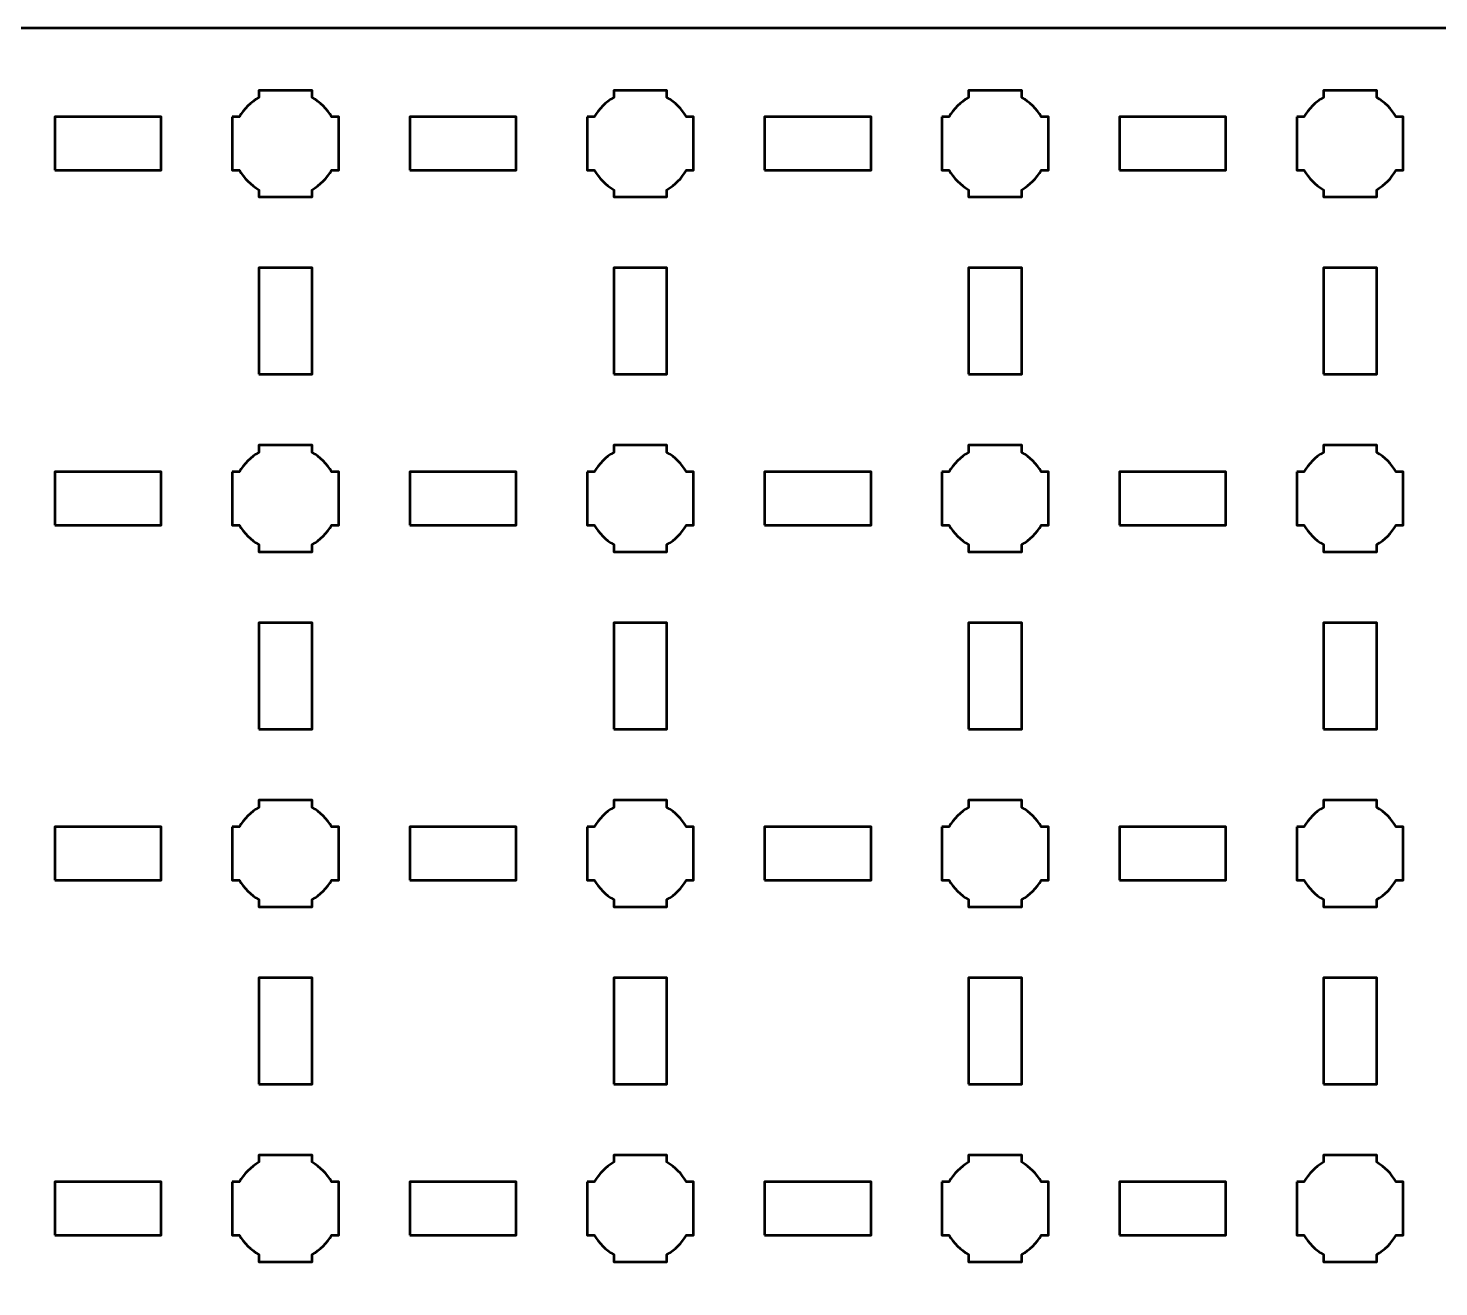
# Model space of a CAD drawing. Header units: centimetres. Extents: x -40.1 to 19.1, y -44.5 to 14.8.
# Drawn here: x -18.95 to -11, y 7.71 to 14.8 of the extents above; entities that cross this region are included whole.
import ezdxf

# ---------------------------------------------------------------- set-up
doc = ezdxf.new("R2010")
doc.units = ezdxf.units.CM
doc.header["$MEASUREMENT"] = 0
doc.layers.add('Layer 1', color=7, linetype='Continuous')

msp = doc.modelspace()

# ---------------------------------------------------------------- linework, layer by layer
at = {"layer": 'Layer 1', "lineweight": 53}
for points in [[(-18.8, 14), (-18.2, 14), (-18.2, 14.3), (-18.8, 14.3), (-18.8, 14)], [(-16.8, 14), (-16.2, 14), (-16.2, 14.3), (-16.8, 14.3), (-16.8, 14)], [(-14.8, 14), (-14.2, 14), (-14.2, 14.3), (-14.8, 14.3), (-14.8, 14)], [(-12.8, 14), (-12.2, 14), (-12.2, 14.3), (-12.8, 14.3), (-12.8, 14)], [(-17.65, 12.85), (-17.35, 12.85), (-17.35, 13.45), (-17.65, 13.45), (-17.65, 12.85)], [(-15.65, 12.85), (-15.35, 12.85), (-15.35, 13.45), (-15.65, 13.45), (-15.65, 12.85)], [(-13.65, 12.85), (-13.35, 12.85), (-13.35, 13.45), (-13.65, 13.45), (-13.65, 12.85)], [(-11.65, 12.85), (-11.35, 12.85), (-11.35, 13.45), (-11.65, 13.45), (-11.65, 12.85)], [(-18.8, 12), (-18.2, 12), (-18.2, 12.3), (-18.8, 12.3), (-18.8, 12)], [(-16.8, 12), (-16.2, 12), (-16.2, 12.3), (-16.8, 12.3), (-16.8, 12)], [(-14.8, 12), (-14.2, 12), (-14.2, 12.3), (-14.8, 12.3), (-14.8, 12)], [(-12.8, 12), (-12.2, 12), (-12.2, 12.3), (-12.8, 12.3), (-12.8, 12)], [(-17.65, 10.85), (-17.35, 10.85), (-17.35, 11.45), (-17.65, 11.45), (-17.65, 10.85)], [(-15.65, 10.85), (-15.35, 10.85), (-15.35, 11.45), (-15.65, 11.45), (-15.65, 10.85)], [(-13.65, 10.85), (-13.35, 10.85), (-13.35, 11.45), (-13.65, 11.45), (-13.65, 10.85)], [(-11.65, 10.85), (-11.35, 10.85), (-11.35, 11.45), (-11.65, 11.45), (-11.65, 10.85)], [(-18.8, 10), (-18.2, 10), (-18.2, 10.3), (-18.8, 10.3), (-18.8, 10)], [(-16.8, 10), (-16.2, 10), (-16.2, 10.3), (-16.8, 10.3), (-16.8, 10)], [(-14.8, 10), (-14.2, 10), (-14.2, 10.3), (-14.8, 10.3), (-14.8, 10)], [(-12.8, 10), (-12.2, 10), (-12.2, 10.3), (-12.8, 10.3), (-12.8, 10)], [(-17.65, 8.85), (-17.35, 8.85), (-17.35, 9.45), (-17.65, 9.45), (-17.65, 8.85)], [(-15.65, 8.85), (-15.35, 8.85), (-15.35, 9.45), (-15.65, 9.45), (-15.65, 8.85)], [(-13.65, 8.85), (-13.35, 8.85), (-13.35, 9.45), (-13.65, 9.45), (-13.65, 8.85)], [(-11.65, 8.85), (-11.35, 8.85), (-11.35, 9.45), (-11.65, 9.45), (-11.65, 8.85)], [(-18.8, 8), (-18.2, 8), (-18.2, 8.3), (-18.8, 8.3), (-18.8, 8)], [(-16.8, 8), (-16.2, 8), (-16.2, 8.3), (-16.8, 8.3), (-16.8, 8)], [(-14.8, 8), (-14.2, 8), (-14.2, 8.3), (-14.8, 8.3), (-14.8, 8)], [(-12.8, 8), (-12.2, 8), (-12.2, 8.3), (-12.8, 8.3), (-12.8, 8)]]:
    msp.add_lwpolyline(points, close=True, dxfattribs=at)
for points, knots in [([(-40.15, -44), (-40.15, -44), (-40.15, 14.3), (-40.15, 14.3), (-40.15, 14.3), (-40.15, 14.57609), (-39.92609, 14.8), (-39.65, 14.8), (-39.65, 14.8), (-39.65, 14.8), (18.65, 14.8), (18.65, 14.8), (18.65, 14.8), (18.92609, 14.8), (19.15, 14.57609), (19.15, 14.3), (19.15, 14.3), (19.15, 14.3), (19.15, -44), (19.15, -44), (19.15, -44), (19.15, -44.27609), (18.92609, -44.5), (18.65, -44.5), (18.65, -44.5), (18.65, -44.5), (-39.65, -44.5), (-39.65, -44.5), (-39.65, -44.5), (-39.92609, -44.5), (-40.15, -44.27609), (-40.15, -44)], [0, 0, 0, 0, 0.125, 0.125, 0.125, 0.125, 0.25, 0.25, 0.25, 0.25, 0.375, 0.375, 0.375, 0.375, 0.5, 0.5, 0.5, 0.5, 0.625, 0.625, 0.625, 0.625, 0.75, 0.75, 0.75, 0.75, 0.875, 0.875, 0.875, 0.875, 1, 1, 1, 1]), ([(-17.8, 14.3), (-17.8, 14.3), (-17.75985, 14.3), (-17.75985, 14.3), (-17.75985, 14.3), (-17.7335, 14.34553), (-17.69553, 14.3835), (-17.65, 14.40985), (-17.65, 14.40985), (-17.65, 14.40985), (-17.65, 14.45), (-17.65, 14.45), (-17.65, 14.45), (-17.65, 14.45), (-17.5, 14.45), (-17.5, 14.45), (-17.5, 14.45), (-17.5, 14.45), (-17.35, 14.45), (-17.35, 14.45), (-17.35, 14.45), (-17.35, 14.45), (-17.35, 14.40985), (-17.35, 14.40985), (-17.35, 14.40985), (-17.30447, 14.3835), (-17.2665, 14.34553), (-17.24015, 14.3), (-17.24015, 14.3), (-17.24015, 14.3), (-17.2, 14.3), (-17.2, 14.3), (-17.2, 14.3), (-17.2, 14.3), (-17.2, 14.15), (-17.2, 14.15), (-17.2, 14.15), (-17.2, 14.15), (-17.2, 14), (-17.2, 14), (-17.2, 14), (-17.2, 14), (-17.24015, 14), (-17.24015, 14), (-17.24015, 14), (-17.2665, 13.95447), (-17.30447, 13.9165), (-17.35, 13.89015), (-17.35, 13.89015), (-17.35, 13.89015), (-17.35, 13.85), (-17.35, 13.85), (-17.35, 13.85), (-17.35, 13.85), (-17.5, 13.85), (-17.5, 13.85), (-17.5, 13.85), (-17.5, 13.85), (-17.65, 13.85), (-17.65, 13.85), (-17.65, 13.85), (-17.65, 13.85), (-17.65, 13.89015), (-17.65, 13.89015), (-17.65, 13.89015), (-17.69553, 13.9165), (-17.7335, 13.95447), (-17.75985, 14), (-17.75985, 14), (-17.75985, 14), (-17.8, 14), (-17.8, 14), (-17.8, 14), (-17.8, 14), (-17.8, 14.15), (-17.8, 14.15), (-17.8, 14.15), (-17.8, 14.15), (-17.8, 14.3), (-17.8, 14.3)], [0, 0, 0, 0, 0.05, 0.05, 0.05, 0.05, 0.1, 0.1, 0.1, 0.1, 0.15, 0.15, 0.15, 0.15, 0.2, 0.2, 0.2, 0.2, 0.25, 0.25, 0.25, 0.25, 0.3, 0.3, 0.3, 0.3, 0.35, 0.35, 0.35, 0.35, 0.4, 0.4, 0.4, 0.4, 0.45, 0.45, 0.45, 0.45, 0.5, 0.5, 0.5, 0.5, 0.55, 0.55, 0.55, 0.55, 0.6, 0.6, 0.6, 0.6, 0.65, 0.65, 0.65, 0.65, 0.7, 0.7, 0.7, 0.7, 0.75, 0.75, 0.75, 0.75, 0.8, 0.8, 0.8, 0.8, 0.85, 0.85, 0.85, 0.85, 0.9, 0.9, 0.9, 0.9, 0.95, 0.95, 0.95, 0.95, 1, 1, 1, 1]), ([(-15.8, 14.3), (-15.8, 14.3), (-15.75985, 14.3), (-15.75985, 14.3), (-15.75985, 14.3), (-15.7335, 14.34553), (-15.69553, 14.3835), (-15.65, 14.40985), (-15.65, 14.40985), (-15.65, 14.40985), (-15.65, 14.45), (-15.65, 14.45), (-15.65, 14.45), (-15.65, 14.45), (-15.5, 14.45), (-15.5, 14.45), (-15.5, 14.45), (-15.5, 14.45), (-15.35, 14.45), (-15.35, 14.45), (-15.35, 14.45), (-15.35, 14.45), (-15.35, 14.40985), (-15.35, 14.40985), (-15.35, 14.40985), (-15.30447, 14.3835), (-15.2665, 14.34553), (-15.24015, 14.3), (-15.24015, 14.3), (-15.24015, 14.3), (-15.2, 14.3), (-15.2, 14.3), (-15.2, 14.3), (-15.2, 14.3), (-15.2, 14.15), (-15.2, 14.15), (-15.2, 14.15), (-15.2, 14.15), (-15.2, 14), (-15.2, 14), (-15.2, 14), (-15.2, 14), (-15.24015, 14), (-15.24015, 14), (-15.24015, 14), (-15.2665, 13.95447), (-15.30447, 13.9165), (-15.35, 13.89015), (-15.35, 13.89015), (-15.35, 13.89015), (-15.35, 13.85), (-15.35, 13.85), (-15.35, 13.85), (-15.35, 13.85), (-15.5, 13.85), (-15.5, 13.85), (-15.5, 13.85), (-15.5, 13.85), (-15.65, 13.85), (-15.65, 13.85), (-15.65, 13.85), (-15.65, 13.85), (-15.65, 13.89015), (-15.65, 13.89015), (-15.65, 13.89015), (-15.69553, 13.9165), (-15.7335, 13.95447), (-15.75985, 14), (-15.75985, 14), (-15.75985, 14), (-15.8, 14), (-15.8, 14), (-15.8, 14), (-15.8, 14), (-15.8, 14.15), (-15.8, 14.15), (-15.8, 14.15), (-15.8, 14.15), (-15.8, 14.3), (-15.8, 14.3)], [0, 0, 0, 0, 0.05, 0.05, 0.05, 0.05, 0.1, 0.1, 0.1, 0.1, 0.15, 0.15, 0.15, 0.15, 0.2, 0.2, 0.2, 0.2, 0.25, 0.25, 0.25, 0.25, 0.3, 0.3, 0.3, 0.3, 0.35, 0.35, 0.35, 0.35, 0.4, 0.4, 0.4, 0.4, 0.45, 0.45, 0.45, 0.45, 0.5, 0.5, 0.5, 0.5, 0.55, 0.55, 0.55, 0.55, 0.6, 0.6, 0.6, 0.6, 0.65, 0.65, 0.65, 0.65, 0.7, 0.7, 0.7, 0.7, 0.75, 0.75, 0.75, 0.75, 0.8, 0.8, 0.8, 0.8, 0.85, 0.85, 0.85, 0.85, 0.9, 0.9, 0.9, 0.9, 0.95, 0.95, 0.95, 0.95, 1, 1, 1, 1]), ([(-13.8, 14.3), (-13.8, 14.3), (-13.75985, 14.3), (-13.75985, 14.3), (-13.75985, 14.3), (-13.7335, 14.34553), (-13.69553, 14.3835), (-13.65, 14.40985), (-13.65, 14.40985), (-13.65, 14.40985), (-13.65, 14.45), (-13.65, 14.45), (-13.65, 14.45), (-13.65, 14.45), (-13.5, 14.45), (-13.5, 14.45), (-13.5, 14.45), (-13.5, 14.45), (-13.35, 14.45), (-13.35, 14.45), (-13.35, 14.45), (-13.35, 14.45), (-13.35, 14.40985), (-13.35, 14.40985), (-13.35, 14.40985), (-13.30447, 14.3835), (-13.2665, 14.34553), (-13.24015, 14.3), (-13.24015, 14.3), (-13.24015, 14.3), (-13.2, 14.3), (-13.2, 14.3), (-13.2, 14.3), (-13.2, 14.3), (-13.2, 14.15), (-13.2, 14.15), (-13.2, 14.15), (-13.2, 14.15), (-13.2, 14), (-13.2, 14), (-13.2, 14), (-13.2, 14), (-13.24015, 14), (-13.24015, 14), (-13.24015, 14), (-13.2665, 13.95447), (-13.30447, 13.9165), (-13.35, 13.89015), (-13.35, 13.89015), (-13.35, 13.89015), (-13.35, 13.85), (-13.35, 13.85), (-13.35, 13.85), (-13.35, 13.85), (-13.5, 13.85), (-13.5, 13.85), (-13.5, 13.85), (-13.5, 13.85), (-13.65, 13.85), (-13.65, 13.85), (-13.65, 13.85), (-13.65, 13.85), (-13.65, 13.89015), (-13.65, 13.89015), (-13.65, 13.89015), (-13.69553, 13.9165), (-13.7335, 13.95447), (-13.75985, 14), (-13.75985, 14), (-13.75985, 14), (-13.8, 14), (-13.8, 14), (-13.8, 14), (-13.8, 14), (-13.8, 14.15), (-13.8, 14.15), (-13.8, 14.15), (-13.8, 14.15), (-13.8, 14.3), (-13.8, 14.3)], [0, 0, 0, 0, 0.05, 0.05, 0.05, 0.05, 0.1, 0.1, 0.1, 0.1, 0.15, 0.15, 0.15, 0.15, 0.2, 0.2, 0.2, 0.2, 0.25, 0.25, 0.25, 0.25, 0.3, 0.3, 0.3, 0.3, 0.35, 0.35, 0.35, 0.35, 0.4, 0.4, 0.4, 0.4, 0.45, 0.45, 0.45, 0.45, 0.5, 0.5, 0.5, 0.5, 0.55, 0.55, 0.55, 0.55, 0.6, 0.6, 0.6, 0.6, 0.65, 0.65, 0.65, 0.65, 0.7, 0.7, 0.7, 0.7, 0.75, 0.75, 0.75, 0.75, 0.8, 0.8, 0.8, 0.8, 0.85, 0.85, 0.85, 0.85, 0.9, 0.9, 0.9, 0.9, 0.95, 0.95, 0.95, 0.95, 1, 1, 1, 1]), ([(-11.8, 14.3), (-11.8, 14.3), (-11.75985, 14.3), (-11.75985, 14.3), (-11.75985, 14.3), (-11.7335, 14.34553), (-11.69553, 14.3835), (-11.65, 14.40985), (-11.65, 14.40985), (-11.65, 14.40985), (-11.65, 14.45), (-11.65, 14.45), (-11.65, 14.45), (-11.65, 14.45), (-11.5, 14.45), (-11.5, 14.45), (-11.5, 14.45), (-11.5, 14.45), (-11.35, 14.45), (-11.35, 14.45), (-11.35, 14.45), (-11.35, 14.45), (-11.35, 14.40985), (-11.35, 14.40985), (-11.35, 14.40985), (-11.30447, 14.3835), (-11.2665, 14.34553), (-11.24015, 14.3), (-11.24015, 14.3), (-11.24015, 14.3), (-11.2, 14.3), (-11.2, 14.3), (-11.2, 14.3), (-11.2, 14.3), (-11.2, 14.15), (-11.2, 14.15), (-11.2, 14.15), (-11.2, 14.15), (-11.2, 14), (-11.2, 14), (-11.2, 14), (-11.2, 14), (-11.24015, 14), (-11.24015, 14), (-11.24015, 14), (-11.2665, 13.95447), (-11.30447, 13.9165), (-11.35, 13.89015), (-11.35, 13.89015), (-11.35, 13.89015), (-11.35, 13.85), (-11.35, 13.85), (-11.35, 13.85), (-11.35, 13.85), (-11.5, 13.85), (-11.5, 13.85), (-11.5, 13.85), (-11.5, 13.85), (-11.65, 13.85), (-11.65, 13.85), (-11.65, 13.85), (-11.65, 13.85), (-11.65, 13.89015), (-11.65, 13.89015), (-11.65, 13.89015), (-11.69553, 13.9165), (-11.7335, 13.95447), (-11.75985, 14), (-11.75985, 14), (-11.75985, 14), (-11.8, 14), (-11.8, 14), (-11.8, 14), (-11.8, 14), (-11.8, 14.15), (-11.8, 14.15), (-11.8, 14.15), (-11.8, 14.15), (-11.8, 14.3), (-11.8, 14.3)], [0, 0, 0, 0, 0.05, 0.05, 0.05, 0.05, 0.1, 0.1, 0.1, 0.1, 0.15, 0.15, 0.15, 0.15, 0.2, 0.2, 0.2, 0.2, 0.25, 0.25, 0.25, 0.25, 0.3, 0.3, 0.3, 0.3, 0.35, 0.35, 0.35, 0.35, 0.4, 0.4, 0.4, 0.4, 0.45, 0.45, 0.45, 0.45, 0.5, 0.5, 0.5, 0.5, 0.55, 0.55, 0.55, 0.55, 0.6, 0.6, 0.6, 0.6, 0.65, 0.65, 0.65, 0.65, 0.7, 0.7, 0.7, 0.7, 0.75, 0.75, 0.75, 0.75, 0.8, 0.8, 0.8, 0.8, 0.85, 0.85, 0.85, 0.85, 0.9, 0.9, 0.9, 0.9, 0.95, 0.95, 0.95, 0.95, 1, 1, 1, 1]), ([(-17.8, 12.3), (-17.8, 12.3), (-17.75985, 12.3), (-17.75985, 12.3), (-17.75985, 12.3), (-17.7335, 12.34553), (-17.69553, 12.3835), (-17.65, 12.40985), (-17.65, 12.40985), (-17.65, 12.40985), (-17.65, 12.45), (-17.65, 12.45), (-17.65, 12.45), (-17.65, 12.45), (-17.5, 12.45), (-17.5, 12.45), (-17.5, 12.45), (-17.5, 12.45), (-17.35, 12.45), (-17.35, 12.45), (-17.35, 12.45), (-17.35, 12.45), (-17.35, 12.40985), (-17.35, 12.40985), (-17.35, 12.40985), (-17.30447, 12.3835), (-17.2665, 12.34553), (-17.24015, 12.3), (-17.24015, 12.3), (-17.24015, 12.3), (-17.2, 12.3), (-17.2, 12.3), (-17.2, 12.3), (-17.2, 12.3), (-17.2, 12.15), (-17.2, 12.15), (-17.2, 12.15), (-17.2, 12.15), (-17.2, 12), (-17.2, 12), (-17.2, 12), (-17.2, 12), (-17.24015, 12), (-17.24015, 12), (-17.24015, 12), (-17.2665, 11.95447), (-17.30447, 11.9165), (-17.35, 11.89015), (-17.35, 11.89015), (-17.35, 11.89015), (-17.35, 11.85), (-17.35, 11.85), (-17.35, 11.85), (-17.35, 11.85), (-17.5, 11.85), (-17.5, 11.85), (-17.5, 11.85), (-17.5, 11.85), (-17.65, 11.85), (-17.65, 11.85), (-17.65, 11.85), (-17.65, 11.85), (-17.65, 11.89015), (-17.65, 11.89015), (-17.65, 11.89015), (-17.69553, 11.9165), (-17.7335, 11.95447), (-17.75985, 12), (-17.75985, 12), (-17.75985, 12), (-17.8, 12), (-17.8, 12), (-17.8, 12), (-17.8, 12), (-17.8, 12.15), (-17.8, 12.15), (-17.8, 12.15), (-17.8, 12.15), (-17.8, 12.3), (-17.8, 12.3)], [0, 0, 0, 0, 0.05, 0.05, 0.05, 0.05, 0.1, 0.1, 0.1, 0.1, 0.15, 0.15, 0.15, 0.15, 0.2, 0.2, 0.2, 0.2, 0.25, 0.25, 0.25, 0.25, 0.3, 0.3, 0.3, 0.3, 0.35, 0.35, 0.35, 0.35, 0.4, 0.4, 0.4, 0.4, 0.45, 0.45, 0.45, 0.45, 0.5, 0.5, 0.5, 0.5, 0.55, 0.55, 0.55, 0.55, 0.6, 0.6, 0.6, 0.6, 0.65, 0.65, 0.65, 0.65, 0.7, 0.7, 0.7, 0.7, 0.75, 0.75, 0.75, 0.75, 0.8, 0.8, 0.8, 0.8, 0.85, 0.85, 0.85, 0.85, 0.9, 0.9, 0.9, 0.9, 0.95, 0.95, 0.95, 0.95, 1, 1, 1, 1]), ([(-15.8, 12.3), (-15.8, 12.3), (-15.75985, 12.3), (-15.75985, 12.3), (-15.75985, 12.3), (-15.7335, 12.34553), (-15.69553, 12.3835), (-15.65, 12.40985), (-15.65, 12.40985), (-15.65, 12.40985), (-15.65, 12.45), (-15.65, 12.45), (-15.65, 12.45), (-15.65, 12.45), (-15.5, 12.45), (-15.5, 12.45), (-15.5, 12.45), (-15.5, 12.45), (-15.35, 12.45), (-15.35, 12.45), (-15.35, 12.45), (-15.35, 12.45), (-15.35, 12.40985), (-15.35, 12.40985), (-15.35, 12.40985), (-15.30447, 12.3835), (-15.2665, 12.34553), (-15.24015, 12.3), (-15.24015, 12.3), (-15.24015, 12.3), (-15.2, 12.3), (-15.2, 12.3), (-15.2, 12.3), (-15.2, 12.3), (-15.2, 12.15), (-15.2, 12.15), (-15.2, 12.15), (-15.2, 12.15), (-15.2, 12), (-15.2, 12), (-15.2, 12), (-15.2, 12), (-15.24015, 12), (-15.24015, 12), (-15.24015, 12), (-15.2665, 11.95447), (-15.30447, 11.9165), (-15.35, 11.89015), (-15.35, 11.89015), (-15.35, 11.89015), (-15.35, 11.85), (-15.35, 11.85), (-15.35, 11.85), (-15.35, 11.85), (-15.5, 11.85), (-15.5, 11.85), (-15.5, 11.85), (-15.5, 11.85), (-15.65, 11.85), (-15.65, 11.85), (-15.65, 11.85), (-15.65, 11.85), (-15.65, 11.89015), (-15.65, 11.89015), (-15.65, 11.89015), (-15.69553, 11.9165), (-15.7335, 11.95447), (-15.75985, 12), (-15.75985, 12), (-15.75985, 12), (-15.8, 12), (-15.8, 12), (-15.8, 12), (-15.8, 12), (-15.8, 12.15), (-15.8, 12.15), (-15.8, 12.15), (-15.8, 12.15), (-15.8, 12.3), (-15.8, 12.3)], [0, 0, 0, 0, 0.05, 0.05, 0.05, 0.05, 0.1, 0.1, 0.1, 0.1, 0.15, 0.15, 0.15, 0.15, 0.2, 0.2, 0.2, 0.2, 0.25, 0.25, 0.25, 0.25, 0.3, 0.3, 0.3, 0.3, 0.35, 0.35, 0.35, 0.35, 0.4, 0.4, 0.4, 0.4, 0.45, 0.45, 0.45, 0.45, 0.5, 0.5, 0.5, 0.5, 0.55, 0.55, 0.55, 0.55, 0.6, 0.6, 0.6, 0.6, 0.65, 0.65, 0.65, 0.65, 0.7, 0.7, 0.7, 0.7, 0.75, 0.75, 0.75, 0.75, 0.8, 0.8, 0.8, 0.8, 0.85, 0.85, 0.85, 0.85, 0.9, 0.9, 0.9, 0.9, 0.95, 0.95, 0.95, 0.95, 1, 1, 1, 1]), ([(-13.8, 12.3), (-13.8, 12.3), (-13.75985, 12.3), (-13.75985, 12.3), (-13.75985, 12.3), (-13.7335, 12.34553), (-13.69553, 12.3835), (-13.65, 12.40985), (-13.65, 12.40985), (-13.65, 12.40985), (-13.65, 12.45), (-13.65, 12.45), (-13.65, 12.45), (-13.65, 12.45), (-13.5, 12.45), (-13.5, 12.45), (-13.5, 12.45), (-13.5, 12.45), (-13.35, 12.45), (-13.35, 12.45), (-13.35, 12.45), (-13.35, 12.45), (-13.35, 12.40985), (-13.35, 12.40985), (-13.35, 12.40985), (-13.30447, 12.3835), (-13.2665, 12.34553), (-13.24015, 12.3), (-13.24015, 12.3), (-13.24015, 12.3), (-13.2, 12.3), (-13.2, 12.3), (-13.2, 12.3), (-13.2, 12.3), (-13.2, 12.15), (-13.2, 12.15), (-13.2, 12.15), (-13.2, 12.15), (-13.2, 12), (-13.2, 12), (-13.2, 12), (-13.2, 12), (-13.24015, 12), (-13.24015, 12), (-13.24015, 12), (-13.2665, 11.95447), (-13.30447, 11.9165), (-13.35, 11.89015), (-13.35, 11.89015), (-13.35, 11.89015), (-13.35, 11.85), (-13.35, 11.85), (-13.35, 11.85), (-13.35, 11.85), (-13.5, 11.85), (-13.5, 11.85), (-13.5, 11.85), (-13.5, 11.85), (-13.65, 11.85), (-13.65, 11.85), (-13.65, 11.85), (-13.65, 11.85), (-13.65, 11.89015), (-13.65, 11.89015), (-13.65, 11.89015), (-13.69553, 11.9165), (-13.7335, 11.95447), (-13.75985, 12), (-13.75985, 12), (-13.75985, 12), (-13.8, 12), (-13.8, 12), (-13.8, 12), (-13.8, 12), (-13.8, 12.15), (-13.8, 12.15), (-13.8, 12.15), (-13.8, 12.15), (-13.8, 12.3), (-13.8, 12.3)], [0, 0, 0, 0, 0.05, 0.05, 0.05, 0.05, 0.1, 0.1, 0.1, 0.1, 0.15, 0.15, 0.15, 0.15, 0.2, 0.2, 0.2, 0.2, 0.25, 0.25, 0.25, 0.25, 0.3, 0.3, 0.3, 0.3, 0.35, 0.35, 0.35, 0.35, 0.4, 0.4, 0.4, 0.4, 0.45, 0.45, 0.45, 0.45, 0.5, 0.5, 0.5, 0.5, 0.55, 0.55, 0.55, 0.55, 0.6, 0.6, 0.6, 0.6, 0.65, 0.65, 0.65, 0.65, 0.7, 0.7, 0.7, 0.7, 0.75, 0.75, 0.75, 0.75, 0.8, 0.8, 0.8, 0.8, 0.85, 0.85, 0.85, 0.85, 0.9, 0.9, 0.9, 0.9, 0.95, 0.95, 0.95, 0.95, 1, 1, 1, 1]), ([(-11.8, 12.3), (-11.8, 12.3), (-11.75985, 12.3), (-11.75985, 12.3), (-11.75985, 12.3), (-11.7335, 12.34553), (-11.69553, 12.3835), (-11.65, 12.40985), (-11.65, 12.40985), (-11.65, 12.40985), (-11.65, 12.45), (-11.65, 12.45), (-11.65, 12.45), (-11.65, 12.45), (-11.5, 12.45), (-11.5, 12.45), (-11.5, 12.45), (-11.5, 12.45), (-11.35, 12.45), (-11.35, 12.45), (-11.35, 12.45), (-11.35, 12.45), (-11.35, 12.40985), (-11.35, 12.40985), (-11.35, 12.40985), (-11.30447, 12.3835), (-11.2665, 12.34553), (-11.24015, 12.3), (-11.24015, 12.3), (-11.24015, 12.3), (-11.2, 12.3), (-11.2, 12.3), (-11.2, 12.3), (-11.2, 12.3), (-11.2, 12.15), (-11.2, 12.15), (-11.2, 12.15), (-11.2, 12.15), (-11.2, 12), (-11.2, 12), (-11.2, 12), (-11.2, 12), (-11.24015, 12), (-11.24015, 12), (-11.24015, 12), (-11.2665, 11.95447), (-11.30447, 11.9165), (-11.35, 11.89015), (-11.35, 11.89015), (-11.35, 11.89015), (-11.35, 11.85), (-11.35, 11.85), (-11.35, 11.85), (-11.35, 11.85), (-11.5, 11.85), (-11.5, 11.85), (-11.5, 11.85), (-11.5, 11.85), (-11.65, 11.85), (-11.65, 11.85), (-11.65, 11.85), (-11.65, 11.85), (-11.65, 11.89015), (-11.65, 11.89015), (-11.65, 11.89015), (-11.69553, 11.9165), (-11.7335, 11.95447), (-11.75985, 12), (-11.75985, 12), (-11.75985, 12), (-11.8, 12), (-11.8, 12), (-11.8, 12), (-11.8, 12), (-11.8, 12.15), (-11.8, 12.15), (-11.8, 12.15), (-11.8, 12.15), (-11.8, 12.3), (-11.8, 12.3)], [0, 0, 0, 0, 0.05, 0.05, 0.05, 0.05, 0.1, 0.1, 0.1, 0.1, 0.15, 0.15, 0.15, 0.15, 0.2, 0.2, 0.2, 0.2, 0.25, 0.25, 0.25, 0.25, 0.3, 0.3, 0.3, 0.3, 0.35, 0.35, 0.35, 0.35, 0.4, 0.4, 0.4, 0.4, 0.45, 0.45, 0.45, 0.45, 0.5, 0.5, 0.5, 0.5, 0.55, 0.55, 0.55, 0.55, 0.6, 0.6, 0.6, 0.6, 0.65, 0.65, 0.65, 0.65, 0.7, 0.7, 0.7, 0.7, 0.75, 0.75, 0.75, 0.75, 0.8, 0.8, 0.8, 0.8, 0.85, 0.85, 0.85, 0.85, 0.9, 0.9, 0.9, 0.9, 0.95, 0.95, 0.95, 0.95, 1, 1, 1, 1]), ([(-17.8, 10.3), (-17.8, 10.3), (-17.75985, 10.3), (-17.75985, 10.3), (-17.75985, 10.3), (-17.7335, 10.34553), (-17.69553, 10.3835), (-17.65, 10.40985), (-17.65, 10.40985), (-17.65, 10.40985), (-17.65, 10.45), (-17.65, 10.45), (-17.65, 10.45), (-17.65, 10.45), (-17.5, 10.45), (-17.5, 10.45), (-17.5, 10.45), (-17.5, 10.45), (-17.35, 10.45), (-17.35, 10.45), (-17.35, 10.45), (-17.35, 10.45), (-17.35, 10.40985), (-17.35, 10.40985), (-17.35, 10.40985), (-17.30447, 10.3835), (-17.2665, 10.34553), (-17.24015, 10.3), (-17.24015, 10.3), (-17.24015, 10.3), (-17.2, 10.3), (-17.2, 10.3), (-17.2, 10.3), (-17.2, 10.3), (-17.2, 10.15), (-17.2, 10.15), (-17.2, 10.15), (-17.2, 10.15), (-17.2, 10), (-17.2, 10), (-17.2, 10), (-17.2, 10), (-17.24015, 10), (-17.24015, 10), (-17.24015, 10), (-17.2665, 9.95447), (-17.30447, 9.9165), (-17.35, 9.89015), (-17.35, 9.89015), (-17.35, 9.89015), (-17.35, 9.85), (-17.35, 9.85), (-17.35, 9.85), (-17.35, 9.85), (-17.5, 9.85), (-17.5, 9.85), (-17.5, 9.85), (-17.5, 9.85), (-17.65, 9.85), (-17.65, 9.85), (-17.65, 9.85), (-17.65, 9.85), (-17.65, 9.89015), (-17.65, 9.89015), (-17.65, 9.89015), (-17.69553, 9.9165), (-17.7335, 9.95447), (-17.75985, 10), (-17.75985, 10), (-17.75985, 10), (-17.8, 10), (-17.8, 10), (-17.8, 10), (-17.8, 10), (-17.8, 10.15), (-17.8, 10.15), (-17.8, 10.15), (-17.8, 10.15), (-17.8, 10.3), (-17.8, 10.3)], [0, 0, 0, 0, 0.05, 0.05, 0.05, 0.05, 0.1, 0.1, 0.1, 0.1, 0.15, 0.15, 0.15, 0.15, 0.2, 0.2, 0.2, 0.2, 0.25, 0.25, 0.25, 0.25, 0.3, 0.3, 0.3, 0.3, 0.35, 0.35, 0.35, 0.35, 0.4, 0.4, 0.4, 0.4, 0.45, 0.45, 0.45, 0.45, 0.5, 0.5, 0.5, 0.5, 0.55, 0.55, 0.55, 0.55, 0.6, 0.6, 0.6, 0.6, 0.65, 0.65, 0.65, 0.65, 0.7, 0.7, 0.7, 0.7, 0.75, 0.75, 0.75, 0.75, 0.8, 0.8, 0.8, 0.8, 0.85, 0.85, 0.85, 0.85, 0.9, 0.9, 0.9, 0.9, 0.95, 0.95, 0.95, 0.95, 1, 1, 1, 1]), ([(-15.8, 10.3), (-15.8, 10.3), (-15.75985, 10.3), (-15.75985, 10.3), (-15.75985, 10.3), (-15.7335, 10.34553), (-15.69553, 10.3835), (-15.65, 10.40985), (-15.65, 10.40985), (-15.65, 10.40985), (-15.65, 10.45), (-15.65, 10.45), (-15.65, 10.45), (-15.65, 10.45), (-15.5, 10.45), (-15.5, 10.45), (-15.5, 10.45), (-15.5, 10.45), (-15.35, 10.45), (-15.35, 10.45), (-15.35, 10.45), (-15.35, 10.45), (-15.35, 10.40985), (-15.35, 10.40985), (-15.35, 10.40985), (-15.30447, 10.3835), (-15.2665, 10.34553), (-15.24015, 10.3), (-15.24015, 10.3), (-15.24015, 10.3), (-15.2, 10.3), (-15.2, 10.3), (-15.2, 10.3), (-15.2, 10.3), (-15.2, 10.15), (-15.2, 10.15), (-15.2, 10.15), (-15.2, 10.15), (-15.2, 10), (-15.2, 10), (-15.2, 10), (-15.2, 10), (-15.24015, 10), (-15.24015, 10), (-15.24015, 10), (-15.2665, 9.95447), (-15.30447, 9.9165), (-15.35, 9.89015), (-15.35, 9.89015), (-15.35, 9.89015), (-15.35, 9.85), (-15.35, 9.85), (-15.35, 9.85), (-15.35, 9.85), (-15.5, 9.85), (-15.5, 9.85), (-15.5, 9.85), (-15.5, 9.85), (-15.65, 9.85), (-15.65, 9.85), (-15.65, 9.85), (-15.65, 9.85), (-15.65, 9.89015), (-15.65, 9.89015), (-15.65, 9.89015), (-15.69553, 9.9165), (-15.7335, 9.95447), (-15.75985, 10), (-15.75985, 10), (-15.75985, 10), (-15.8, 10), (-15.8, 10), (-15.8, 10), (-15.8, 10), (-15.8, 10.15), (-15.8, 10.15), (-15.8, 10.15), (-15.8, 10.15), (-15.8, 10.3), (-15.8, 10.3)], [0, 0, 0, 0, 0.05, 0.05, 0.05, 0.05, 0.1, 0.1, 0.1, 0.1, 0.15, 0.15, 0.15, 0.15, 0.2, 0.2, 0.2, 0.2, 0.25, 0.25, 0.25, 0.25, 0.3, 0.3, 0.3, 0.3, 0.35, 0.35, 0.35, 0.35, 0.4, 0.4, 0.4, 0.4, 0.45, 0.45, 0.45, 0.45, 0.5, 0.5, 0.5, 0.5, 0.55, 0.55, 0.55, 0.55, 0.6, 0.6, 0.6, 0.6, 0.65, 0.65, 0.65, 0.65, 0.7, 0.7, 0.7, 0.7, 0.75, 0.75, 0.75, 0.75, 0.8, 0.8, 0.8, 0.8, 0.85, 0.85, 0.85, 0.85, 0.9, 0.9, 0.9, 0.9, 0.95, 0.95, 0.95, 0.95, 1, 1, 1, 1]), ([(-13.8, 10.3), (-13.8, 10.3), (-13.75985, 10.3), (-13.75985, 10.3), (-13.75985, 10.3), (-13.7335, 10.34553), (-13.69553, 10.3835), (-13.65, 10.40985), (-13.65, 10.40985), (-13.65, 10.40985), (-13.65, 10.45), (-13.65, 10.45), (-13.65, 10.45), (-13.65, 10.45), (-13.5, 10.45), (-13.5, 10.45), (-13.5, 10.45), (-13.5, 10.45), (-13.35, 10.45), (-13.35, 10.45), (-13.35, 10.45), (-13.35, 10.45), (-13.35, 10.40985), (-13.35, 10.40985), (-13.35, 10.40985), (-13.30447, 10.3835), (-13.2665, 10.34553), (-13.24015, 10.3), (-13.24015, 10.3), (-13.24015, 10.3), (-13.2, 10.3), (-13.2, 10.3), (-13.2, 10.3), (-13.2, 10.3), (-13.2, 10.15), (-13.2, 10.15), (-13.2, 10.15), (-13.2, 10.15), (-13.2, 10), (-13.2, 10), (-13.2, 10), (-13.2, 10), (-13.24015, 10), (-13.24015, 10), (-13.24015, 10), (-13.2665, 9.95447), (-13.30447, 9.9165), (-13.35, 9.89015), (-13.35, 9.89015), (-13.35, 9.89015), (-13.35, 9.85), (-13.35, 9.85), (-13.35, 9.85), (-13.35, 9.85), (-13.5, 9.85), (-13.5, 9.85), (-13.5, 9.85), (-13.5, 9.85), (-13.65, 9.85), (-13.65, 9.85), (-13.65, 9.85), (-13.65, 9.85), (-13.65, 9.89015), (-13.65, 9.89015), (-13.65, 9.89015), (-13.69553, 9.9165), (-13.7335, 9.95447), (-13.75985, 10), (-13.75985, 10), (-13.75985, 10), (-13.8, 10), (-13.8, 10), (-13.8, 10), (-13.8, 10), (-13.8, 10.15), (-13.8, 10.15), (-13.8, 10.15), (-13.8, 10.15), (-13.8, 10.3), (-13.8, 10.3)], [0, 0, 0, 0, 0.05, 0.05, 0.05, 0.05, 0.1, 0.1, 0.1, 0.1, 0.15, 0.15, 0.15, 0.15, 0.2, 0.2, 0.2, 0.2, 0.25, 0.25, 0.25, 0.25, 0.3, 0.3, 0.3, 0.3, 0.35, 0.35, 0.35, 0.35, 0.4, 0.4, 0.4, 0.4, 0.45, 0.45, 0.45, 0.45, 0.5, 0.5, 0.5, 0.5, 0.55, 0.55, 0.55, 0.55, 0.6, 0.6, 0.6, 0.6, 0.65, 0.65, 0.65, 0.65, 0.7, 0.7, 0.7, 0.7, 0.75, 0.75, 0.75, 0.75, 0.8, 0.8, 0.8, 0.8, 0.85, 0.85, 0.85, 0.85, 0.9, 0.9, 0.9, 0.9, 0.95, 0.95, 0.95, 0.95, 1, 1, 1, 1]), ([(-11.8, 10.3), (-11.8, 10.3), (-11.75985, 10.3), (-11.75985, 10.3), (-11.75985, 10.3), (-11.7335, 10.34553), (-11.69553, 10.3835), (-11.65, 10.40985), (-11.65, 10.40985), (-11.65, 10.40985), (-11.65, 10.45), (-11.65, 10.45), (-11.65, 10.45), (-11.65, 10.45), (-11.5, 10.45), (-11.5, 10.45), (-11.5, 10.45), (-11.5, 10.45), (-11.35, 10.45), (-11.35, 10.45), (-11.35, 10.45), (-11.35, 10.45), (-11.35, 10.40985), (-11.35, 10.40985), (-11.35, 10.40985), (-11.30447, 10.3835), (-11.2665, 10.34553), (-11.24015, 10.3), (-11.24015, 10.3), (-11.24015, 10.3), (-11.2, 10.3), (-11.2, 10.3), (-11.2, 10.3), (-11.2, 10.3), (-11.2, 10.15), (-11.2, 10.15), (-11.2, 10.15), (-11.2, 10.15), (-11.2, 10), (-11.2, 10), (-11.2, 10), (-11.2, 10), (-11.24015, 10), (-11.24015, 10), (-11.24015, 10), (-11.2665, 9.95447), (-11.30447, 9.9165), (-11.35, 9.89015), (-11.35, 9.89015), (-11.35, 9.89015), (-11.35, 9.85), (-11.35, 9.85), (-11.35, 9.85), (-11.35, 9.85), (-11.5, 9.85), (-11.5, 9.85), (-11.5, 9.85), (-11.5, 9.85), (-11.65, 9.85), (-11.65, 9.85), (-11.65, 9.85), (-11.65, 9.85), (-11.65, 9.89015), (-11.65, 9.89015), (-11.65, 9.89015), (-11.69553, 9.9165), (-11.7335, 9.95447), (-11.75985, 10), (-11.75985, 10), (-11.75985, 10), (-11.8, 10), (-11.8, 10), (-11.8, 10), (-11.8, 10), (-11.8, 10.15), (-11.8, 10.15), (-11.8, 10.15), (-11.8, 10.15), (-11.8, 10.3), (-11.8, 10.3)], [0, 0, 0, 0, 0.05, 0.05, 0.05, 0.05, 0.1, 0.1, 0.1, 0.1, 0.15, 0.15, 0.15, 0.15, 0.2, 0.2, 0.2, 0.2, 0.25, 0.25, 0.25, 0.25, 0.3, 0.3, 0.3, 0.3, 0.35, 0.35, 0.35, 0.35, 0.4, 0.4, 0.4, 0.4, 0.45, 0.45, 0.45, 0.45, 0.5, 0.5, 0.5, 0.5, 0.55, 0.55, 0.55, 0.55, 0.6, 0.6, 0.6, 0.6, 0.65, 0.65, 0.65, 0.65, 0.7, 0.7, 0.7, 0.7, 0.75, 0.75, 0.75, 0.75, 0.8, 0.8, 0.8, 0.8, 0.85, 0.85, 0.85, 0.85, 0.9, 0.9, 0.9, 0.9, 0.95, 0.95, 0.95, 0.95, 1, 1, 1, 1]), ([(-17.8, 8.3), (-17.8, 8.3), (-17.75985, 8.3), (-17.75985, 8.3), (-17.75985, 8.3), (-17.7335, 8.34553), (-17.69553, 8.3835), (-17.65, 8.40985), (-17.65, 8.40985), (-17.65, 8.40985), (-17.65, 8.45), (-17.65, 8.45), (-17.65, 8.45), (-17.65, 8.45), (-17.5, 8.45), (-17.5, 8.45), (-17.5, 8.45), (-17.5, 8.45), (-17.35, 8.45), (-17.35, 8.45), (-17.35, 8.45), (-17.35, 8.45), (-17.35, 8.40985), (-17.35, 8.40985), (-17.35, 8.40985), (-17.30447, 8.3835), (-17.2665, 8.34553), (-17.24015, 8.3), (-17.24015, 8.3), (-17.24015, 8.3), (-17.2, 8.3), (-17.2, 8.3), (-17.2, 8.3), (-17.2, 8.3), (-17.2, 8.15), (-17.2, 8.15), (-17.2, 8.15), (-17.2, 8.15), (-17.2, 8), (-17.2, 8), (-17.2, 8), (-17.2, 8), (-17.24015, 8), (-17.24015, 8), (-17.24015, 8), (-17.2665, 7.95447), (-17.30447, 7.9165), (-17.35, 7.89015), (-17.35, 7.89015), (-17.35, 7.89015), (-17.35, 7.85), (-17.35, 7.85), (-17.35, 7.85), (-17.35, 7.85), (-17.5, 7.85), (-17.5, 7.85), (-17.5, 7.85), (-17.5, 7.85), (-17.65, 7.85), (-17.65, 7.85), (-17.65, 7.85), (-17.65, 7.85), (-17.65, 7.89015), (-17.65, 7.89015), (-17.65, 7.89015), (-17.69553, 7.9165), (-17.7335, 7.95447), (-17.75985, 8), (-17.75985, 8), (-17.75985, 8), (-17.8, 8), (-17.8, 8), (-17.8, 8), (-17.8, 8), (-17.8, 8.15), (-17.8, 8.15), (-17.8, 8.15), (-17.8, 8.15), (-17.8, 8.3), (-17.8, 8.3)], [0, 0, 0, 0, 0.05, 0.05, 0.05, 0.05, 0.1, 0.1, 0.1, 0.1, 0.15, 0.15, 0.15, 0.15, 0.2, 0.2, 0.2, 0.2, 0.25, 0.25, 0.25, 0.25, 0.3, 0.3, 0.3, 0.3, 0.35, 0.35, 0.35, 0.35, 0.4, 0.4, 0.4, 0.4, 0.45, 0.45, 0.45, 0.45, 0.5, 0.5, 0.5, 0.5, 0.55, 0.55, 0.55, 0.55, 0.6, 0.6, 0.6, 0.6, 0.65, 0.65, 0.65, 0.65, 0.7, 0.7, 0.7, 0.7, 0.75, 0.75, 0.75, 0.75, 0.8, 0.8, 0.8, 0.8, 0.85, 0.85, 0.85, 0.85, 0.9, 0.9, 0.9, 0.9, 0.95, 0.95, 0.95, 0.95, 1, 1, 1, 1]), ([(-15.8, 8.3), (-15.8, 8.3), (-15.75985, 8.3), (-15.75985, 8.3), (-15.75985, 8.3), (-15.7335, 8.34553), (-15.69553, 8.3835), (-15.65, 8.40985), (-15.65, 8.40985), (-15.65, 8.40985), (-15.65, 8.45), (-15.65, 8.45), (-15.65, 8.45), (-15.65, 8.45), (-15.5, 8.45), (-15.5, 8.45), (-15.5, 8.45), (-15.5, 8.45), (-15.35, 8.45), (-15.35, 8.45), (-15.35, 8.45), (-15.35, 8.45), (-15.35, 8.40985), (-15.35, 8.40985), (-15.35, 8.40985), (-15.30447, 8.3835), (-15.2665, 8.34553), (-15.24015, 8.3), (-15.24015, 8.3), (-15.24015, 8.3), (-15.2, 8.3), (-15.2, 8.3), (-15.2, 8.3), (-15.2, 8.3), (-15.2, 8.15), (-15.2, 8.15), (-15.2, 8.15), (-15.2, 8.15), (-15.2, 8), (-15.2, 8), (-15.2, 8), (-15.2, 8), (-15.24015, 8), (-15.24015, 8), (-15.24015, 8), (-15.2665, 7.95447), (-15.30447, 7.9165), (-15.35, 7.89015), (-15.35, 7.89015), (-15.35, 7.89015), (-15.35, 7.85), (-15.35, 7.85), (-15.35, 7.85), (-15.35, 7.85), (-15.5, 7.85), (-15.5, 7.85), (-15.5, 7.85), (-15.5, 7.85), (-15.65, 7.85), (-15.65, 7.85), (-15.65, 7.85), (-15.65, 7.85), (-15.65, 7.89015), (-15.65, 7.89015), (-15.65, 7.89015), (-15.69553, 7.9165), (-15.7335, 7.95447), (-15.75985, 8), (-15.75985, 8), (-15.75985, 8), (-15.8, 8), (-15.8, 8), (-15.8, 8), (-15.8, 8), (-15.8, 8.15), (-15.8, 8.15), (-15.8, 8.15), (-15.8, 8.15), (-15.8, 8.3), (-15.8, 8.3)], [0, 0, 0, 0, 0.05, 0.05, 0.05, 0.05, 0.1, 0.1, 0.1, 0.1, 0.15, 0.15, 0.15, 0.15, 0.2, 0.2, 0.2, 0.2, 0.25, 0.25, 0.25, 0.25, 0.3, 0.3, 0.3, 0.3, 0.35, 0.35, 0.35, 0.35, 0.4, 0.4, 0.4, 0.4, 0.45, 0.45, 0.45, 0.45, 0.5, 0.5, 0.5, 0.5, 0.55, 0.55, 0.55, 0.55, 0.6, 0.6, 0.6, 0.6, 0.65, 0.65, 0.65, 0.65, 0.7, 0.7, 0.7, 0.7, 0.75, 0.75, 0.75, 0.75, 0.8, 0.8, 0.8, 0.8, 0.85, 0.85, 0.85, 0.85, 0.9, 0.9, 0.9, 0.9, 0.95, 0.95, 0.95, 0.95, 1, 1, 1, 1]), ([(-13.8, 8.3), (-13.8, 8.3), (-13.75985, 8.3), (-13.75985, 8.3), (-13.75985, 8.3), (-13.7335, 8.34553), (-13.69553, 8.3835), (-13.65, 8.40985), (-13.65, 8.40985), (-13.65, 8.40985), (-13.65, 8.45), (-13.65, 8.45), (-13.65, 8.45), (-13.65, 8.45), (-13.5, 8.45), (-13.5, 8.45), (-13.5, 8.45), (-13.5, 8.45), (-13.35, 8.45), (-13.35, 8.45), (-13.35, 8.45), (-13.35, 8.45), (-13.35, 8.40985), (-13.35, 8.40985), (-13.35, 8.40985), (-13.30447, 8.3835), (-13.2665, 8.34553), (-13.24015, 8.3), (-13.24015, 8.3), (-13.24015, 8.3), (-13.2, 8.3), (-13.2, 8.3), (-13.2, 8.3), (-13.2, 8.3), (-13.2, 8.15), (-13.2, 8.15), (-13.2, 8.15), (-13.2, 8.15), (-13.2, 8), (-13.2, 8), (-13.2, 8), (-13.2, 8), (-13.24015, 8), (-13.24015, 8), (-13.24015, 8), (-13.2665, 7.95447), (-13.30447, 7.9165), (-13.35, 7.89015), (-13.35, 7.89015), (-13.35, 7.89015), (-13.35, 7.85), (-13.35, 7.85), (-13.35, 7.85), (-13.35, 7.85), (-13.5, 7.85), (-13.5, 7.85), (-13.5, 7.85), (-13.5, 7.85), (-13.65, 7.85), (-13.65, 7.85), (-13.65, 7.85), (-13.65, 7.85), (-13.65, 7.89015), (-13.65, 7.89015), (-13.65, 7.89015), (-13.69553, 7.9165), (-13.7335, 7.95447), (-13.75985, 8), (-13.75985, 8), (-13.75985, 8), (-13.8, 8), (-13.8, 8), (-13.8, 8), (-13.8, 8), (-13.8, 8.15), (-13.8, 8.15), (-13.8, 8.15), (-13.8, 8.15), (-13.8, 8.3), (-13.8, 8.3)], [0, 0, 0, 0, 0.05, 0.05, 0.05, 0.05, 0.1, 0.1, 0.1, 0.1, 0.15, 0.15, 0.15, 0.15, 0.2, 0.2, 0.2, 0.2, 0.25, 0.25, 0.25, 0.25, 0.3, 0.3, 0.3, 0.3, 0.35, 0.35, 0.35, 0.35, 0.4, 0.4, 0.4, 0.4, 0.45, 0.45, 0.45, 0.45, 0.5, 0.5, 0.5, 0.5, 0.55, 0.55, 0.55, 0.55, 0.6, 0.6, 0.6, 0.6, 0.65, 0.65, 0.65, 0.65, 0.7, 0.7, 0.7, 0.7, 0.75, 0.75, 0.75, 0.75, 0.8, 0.8, 0.8, 0.8, 0.85, 0.85, 0.85, 0.85, 0.9, 0.9, 0.9, 0.9, 0.95, 0.95, 0.95, 0.95, 1, 1, 1, 1]), ([(-11.8, 8.3), (-11.8, 8.3), (-11.75985, 8.3), (-11.75985, 8.3), (-11.75985, 8.3), (-11.7335, 8.34553), (-11.69553, 8.3835), (-11.65, 8.40985), (-11.65, 8.40985), (-11.65, 8.40985), (-11.65, 8.45), (-11.65, 8.45), (-11.65, 8.45), (-11.65, 8.45), (-11.5, 8.45), (-11.5, 8.45), (-11.5, 8.45), (-11.5, 8.45), (-11.35, 8.45), (-11.35, 8.45), (-11.35, 8.45), (-11.35, 8.45), (-11.35, 8.40985), (-11.35, 8.40985), (-11.35, 8.40985), (-11.30447, 8.3835), (-11.2665, 8.34553), (-11.24015, 8.3), (-11.24015, 8.3), (-11.24015, 8.3), (-11.2, 8.3), (-11.2, 8.3), (-11.2, 8.3), (-11.2, 8.3), (-11.2, 8.15), (-11.2, 8.15), (-11.2, 8.15), (-11.2, 8.15), (-11.2, 8), (-11.2, 8), (-11.2, 8), (-11.2, 8), (-11.24015, 8), (-11.24015, 8), (-11.24015, 8), (-11.2665, 7.95447), (-11.30447, 7.9165), (-11.35, 7.89015), (-11.35, 7.89015), (-11.35, 7.89015), (-11.35, 7.85), (-11.35, 7.85), (-11.35, 7.85), (-11.35, 7.85), (-11.5, 7.85), (-11.5, 7.85), (-11.5, 7.85), (-11.5, 7.85), (-11.65, 7.85), (-11.65, 7.85), (-11.65, 7.85), (-11.65, 7.85), (-11.65, 7.89015), (-11.65, 7.89015), (-11.65, 7.89015), (-11.69553, 7.9165), (-11.7335, 7.95447), (-11.75985, 8), (-11.75985, 8), (-11.75985, 8), (-11.8, 8), (-11.8, 8), (-11.8, 8), (-11.8, 8), (-11.8, 8.15), (-11.8, 8.15), (-11.8, 8.15), (-11.8, 8.15), (-11.8, 8.3), (-11.8, 8.3)], [0, 0, 0, 0, 0.05, 0.05, 0.05, 0.05, 0.1, 0.1, 0.1, 0.1, 0.15, 0.15, 0.15, 0.15, 0.2, 0.2, 0.2, 0.2, 0.25, 0.25, 0.25, 0.25, 0.3, 0.3, 0.3, 0.3, 0.35, 0.35, 0.35, 0.35, 0.4, 0.4, 0.4, 0.4, 0.45, 0.45, 0.45, 0.45, 0.5, 0.5, 0.5, 0.5, 0.55, 0.55, 0.55, 0.55, 0.6, 0.6, 0.6, 0.6, 0.65, 0.65, 0.65, 0.65, 0.7, 0.7, 0.7, 0.7, 0.75, 0.75, 0.75, 0.75, 0.8, 0.8, 0.8, 0.8, 0.85, 0.85, 0.85, 0.85, 0.9, 0.9, 0.9, 0.9, 0.95, 0.95, 0.95, 0.95, 1, 1, 1, 1])]:
    msp.add_open_spline(points, degree=3, knots=knots, dxfattribs=at)

doc.saveas('drawing.dxf')
